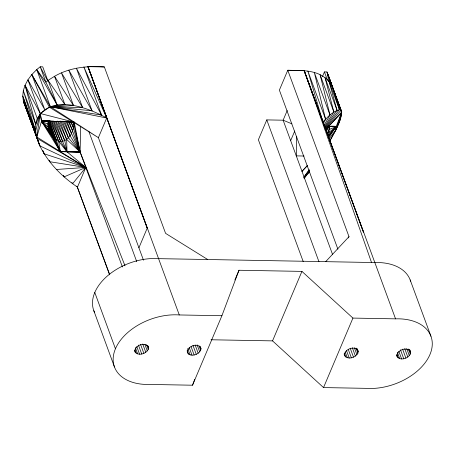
<?xml version="1.0" encoding="UTF-8"?>
<svg xmlns="http://www.w3.org/2000/svg" width="455" height="455" viewBox="0 0 455 455"><rect width="100%" height="100%" fill="white"/><g stroke="black" fill="none" stroke-linecap="round" stroke-linejoin="round"><path stroke-width="0.68" d="M53.957 121.309L67.067 151.896L85.802 167.44L77.487 187.102C61.943 176.671 48.196 162.873 39.909 145.93C36.138 137.421 33.824 127.508 37.27 118.499C51.432 93.707 87.553 107.363 106.709 117.999L98.394 137.66L143.479 260.197M122.412 266.96L80.108 151.981L80.66 126.211M296.705 136.381L296.29 155.883L332.491 254.277M329.773 141.101C334.641 131.904 340.937 122.617 341.722 111.981L326.963 71.964L324.432 71.918L322.498 76.491M31.833 74.575L49.385 107.221L98.394 137.66L50.38 106.72L31.833 74.575L44.704 109.558L27.909 79.847L25.048 85.273L40.296 113.517L41.513 121.32C47.894 126.985 52.53 145.628 64.741 140.623C71.361 137.046 73.898 128.998 74.182 121.912L80.108 151.981L60.327 151.623L41.513 121.32L40.296 113.517L27.909 79.847L31.833 74.575L36.713 69.587L40.211 66.788L42.742 66.834L47.923 80.916M325.649 128.776L328.066 135.351L328.914 132.439L329.79 126.223M329.778 141.033L335.909 129.806L336.165 126.638L341.694 112.499L328.055 74.847L341.722 111.981L325.524 129.624M329.158 138.803L335.909 129.806L336.29 126.342L331.74 126.262M71.947 182.483L72.567 183.752L85.802 167.44L36.787 137L40.296 113.517L49.385 107.221M148.25 349.394L148.58 347.853L148.233 346.448C144.508 341.95 135.635 345.129 134.822 350.691L135.163 352.09C138.633 356.288 146.021 353.757 148.25 349.394L146.607 344.918M200.661 350.344L200.991 348.809L200.644 347.404C196.918 342.905 188.051 346.09 187.232 351.652L187.579 353.052C191.043 357.243 198.431 354.712 200.661 350.344L199.017 345.868M357.88 353.182L358.21 351.647L357.863 350.242C354.138 345.743 345.271 348.928 344.452 354.49L344.799 355.89C348.263 360.081 355.651 357.55 357.88 353.182L355.998 348.064M396.498 354.906C398.193 362.049 409.938 358.79 410.609 352.574L409.796 349.895M37.27 118.499L25.048 85.273L23.313 90.716L22.75 96.05L35.621 131.034L40.296 113.517L72.919 121.838L41.638 121.024L50.539 121.223M36.787 137L22.75 96.05L23.376 101.135L36.787 137L41.513 121.32L48.014 121.439C47.974 126.308 49.021 131.256 51.534 135.465L60.327 151.623L80.165 152.135L125.006 265.817M340.505 118.937L335.909 129.806L341.694 112.499L339.089 105.987M94.782 292.491L115.445 348.78A50.044 32.248 -20.2 0 0 149.888 384.441L192.522 385.214L194.746 379.282M192.522 385.214L221.909 315.719L238.994 270.253L301.932 271.39L352.926 318.085L395.554 318.853A50.044 32.22 -20.2 0 1 429.981 354.462A50.044 32.22 -20.2 0 1 366.167 388.348L323.533 387.575L272.545 340.88L211.018 339.771M335.909 129.806L341.551 114.916M35.621 131.034L23.313 90.716L35.7 124.386L40.296 113.517M410.609 281.218A50.044 32.22 -20.2 0 0 374.789 262.558L207.702 259.515L165.575 233.352L104.349 66.948L87.974 66.652L147.227 228.131L138.917 247.787M291.911 123.845L283.124 120.194L266.784 119.898L258.383 139.753L303.201 261.557M287.23 110.48L283.124 120.194L290.648 140.646L296.29 155.883L304.059 156.019M234.871 279.996L238.994 270.253M272.545 340.88L301.932 271.39M348.456 237.942L348.996 236.663L287.77 70.258L304.15 70.553L395.554 318.853M323.533 387.575L352.926 318.085M290.648 140.646L294.743 131.051M323.425 123.515C326.229 116.946 332.69 111.782 339.43 109.627L341.005 110.201L325.058 129.123M324.045 125.313L330.012 115.087L320.092 74.66C310.031 69.746 298.611 70.679 287.77 70.258L279.376 90.118L337.906 249.192M324.603 126.24L333.868 112.095L325.024 77.617L320.092 74.66L333.868 112.095M328.681 137.666L336.165 126.638L330.501 126.274M304.224 178.423L309.673 171.086M304.088 178.286L309.349 170.756M324.779 127.332L337.03 110.264L328.993 81.257L325.024 77.617L337.03 110.264M303.98 177.45L309.36 169.977M303.701 177.279L309.138 169.84M307.682 174.015L309.673 171.325M328.095 137.109L336.165 126.638L329.744 126.376M325.041 128.117L339.43 109.627L331.917 85.489L328.993 81.257L339.43 109.627M328.254 136.403L336.165 126.638L329.665 126.524M328.237 126.052L329.46 129.374L336.165 126.638L328.066 135.351L326.064 128.583M325.376 129.982L341.694 112.499M307.148 165.808L301.978 171.342L307.352 165.677M325.661 261.671L348.996 236.663M371.519 262.495L304.15 70.553L363.409 232.033L304.15 70.553L322.885 121.9L325.564 119.159L314.325 72.453L330.012 115.087M327.236 127.872L328.914 132.439L336.165 126.638M63.484 175.602L64.092 176.887L85.802 167.44L37.037 138.274L23.376 101.135L39.909 145.93L85.802 167.44L56.42 169.482M221.909 315.719L179.281 314.951L87.974 66.652L106.709 117.999L50.38 106.72L73.5 105.503L54.52 76.303L48.093 80.364L57.188 105.082L45.864 82.15L36.713 69.587L50.38 106.72L64.957 104.673L54.52 76.303C69.564 67.585 87.28 65.651 104.349 66.948M329.63 126.371L328.209 126.353L336.29 126.342L330.774 126.268L336.29 126.342L331.507 126.308M328.669 126.456L336.29 126.342L328.669 126.456L330.734 126.376M48.139 121.138L41.638 121.024L48.059 121.292M207.702 259.515L158.613 258.656A50.044 32.248 -20.2 0 0 108.006 275.44A50.044 32.248 -20.2 0 0 94.623 312.574M49.407 121.189L41.638 121.024L68.534 121.673M50.431 121.229L41.638 121.024L72.919 121.838L59.85 121.485M50.38 106.72L82.6 107.562L68.83 70.127L92.046 110.793L50.38 106.72L101.59 115.115L83.891 67.01L106.709 117.999M62.255 121.542L72.919 121.838L69.712 121.712M64.633 121.599L72.919 121.838L66.925 121.644M49.931 120.694L58.627 141.255L67.01 151.743L80.165 152.135M51.751 121.263L53.047 121.303M49.151 160.433L49.72 161.724L85.802 167.44L44.175 153.813L42.838 150.548M48.099 124.295L41.513 121.32L50.249 133.036L48.548 128.418M48.509 127.377L48.031 126.075L48.509 127.377L41.513 121.32L49.237 130.318L48.531 128.338M72.754 121.439L73.977 124.761L80.108 151.981L66.669 139.452L58.587 121.474M410.268 351.175C406.537 346.676 397.676 349.867 396.857 355.423L397.204 356.828M60.822 121.002L68.455 137.825L80.108 151.981L73.431 127.832L71.27 121.957M64.957 104.673L48.093 80.364L45.864 82.15L40.211 66.788L47.741 80.962M63.421 121.24L70.064 135.8L80.108 151.981L69.2 121.536M51.842 121.058L60.674 141.539L67.01 151.743L66.669 139.452L59.929 121.127M82.6 107.562L61.488 72.863L73.5 105.503M36.713 69.587L57.188 105.082M101.59 115.115L76.36 68.159L92.046 110.793M24.468 104.019L25.122 105.253M48.133 125.028L53.053 137.552L60.327 151.623L58.627 141.255L51.324 121.4M65.833 121.149L80.108 151.981M68.193 121.144L72.584 130.739M70.565 121.525L73.431 127.832M72.544 121.57L73.977 124.761M48.116 122.77L54.771 139.236L60.327 151.623L49.43 120.871M56.124 121.235L64.741 140.623L67.01 151.743M48.531 120.888L56.647 140.481M30.821 121.212L39.909 145.93L23.376 101.135L34.023 129.038M48.042 126.308L51.534 135.465L47.911 125.62M331.917 85.489L332.611 87.326L328.055 74.847M410.183 279.944L430.942 336.239M341.005 110.201L326.963 71.964L328.948 81.712M324.432 71.918L327.492 80.239M325.564 119.159L307.864 71.054L322.885 121.9M409.437 349.383L410.609 352.574M408.402 349.002L410.285 354.115M406.73 348.615L409.312 355.645M404.745 348.706L407.799 357.01M402.595 349.139L405.883 358.085M400.468 349.81L403.761 358.756M398.813 351.294L401.634 358.967M397.363 352.295L399.712 358.688M397.01 354.752L398.188 357.948M357.033 348.445L358.21 351.647M354.326 347.671L356.913 354.712M352.335 347.762L355.395 356.077M266.784 119.898L318.944 261.671M350.185 348.189L353.484 357.152M348.297 349.503L351.362 357.823M346.409 350.35L349.235 358.028M345.191 351.988L347.313 357.749M344.372 353.171L345.783 357.01M344.094 353.967L344.799 355.89M200.046 346.249L200.991 348.809M197.1 344.833L199.694 351.874M195.115 344.924L198.175 353.239M192.965 345.351L196.264 354.314M191.077 346.664L194.137 354.985M189.189 347.512L192.01 355.19M187.739 348.513L190.093 354.911M187.153 350.333L188.563 354.172M88.748 131.233L136.745 261.688M67.09 121.565L71.452 133.417M147.642 345.294L148.58 347.853M64.752 121.36L70.064 135.8M144.929 344.526L147.283 350.919M62.335 121.195L68.455 137.825M142.711 343.974L145.765 352.284M140.561 344.407L143.854 353.359M57.529 121.019L64.741 140.623M138.434 345.078L141.727 354.03M55.425 121.474L62.727 141.329M136.779 346.562L139.6 354.235M77.248 186.738L109.706 274.678M53.093 120.939L60.674 141.539M76.98 186.146L109.604 274.814M135.328 347.563L137.677 353.956M134.976 350.02L136.153 353.216M134.458 350.174L135.163 352.09M48.031 120.911L54.771 139.236M47.911 123.578L53.053 137.552M48.509 128.344L50.249 133.036M63.603 175.55L64.092 176.887M49.231 160.393L49.72 161.724M43.202 151.174L44.175 153.813M87.974 66.652L147.227 228.131M93.821 310.72L114.489 367.009M328.425 126.018L329.46 129.374M327.287 127.036L328.914 132.439M25.048 85.273L35.7 124.386M115.445 348.78A50.044 32.248 -20.2 0 1 179.281 314.951"/></g></svg>
